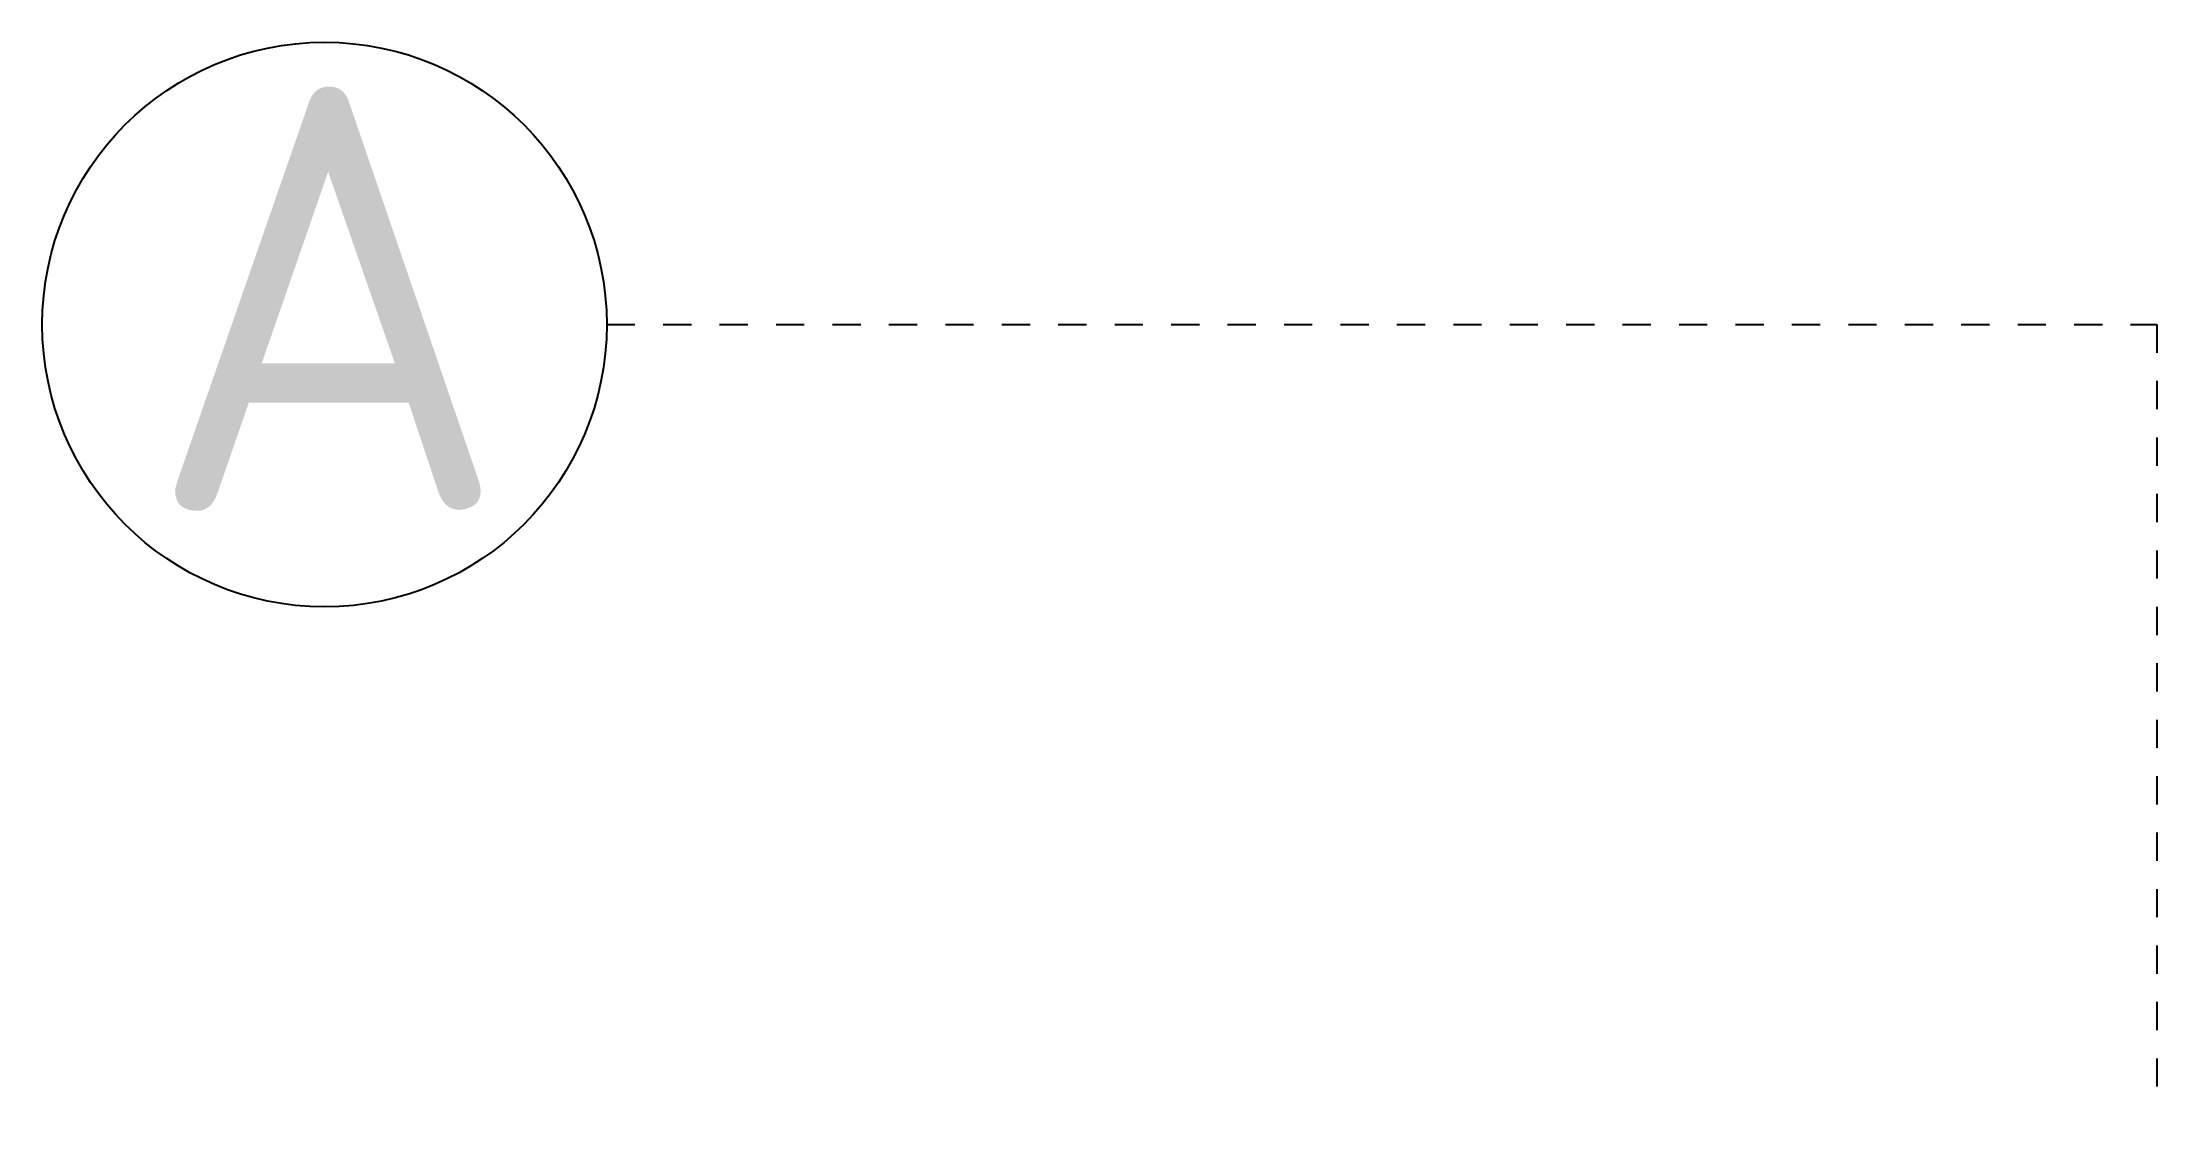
# Model space of a CAD drawing. Extents: x -7.49 to 0, y 0 to 3.79.
import ezdxf

# ---------------------------------------------------------------- set-up
doc = ezdxf.new("R2010")
doc.units = 0
doc.header["$LTSCALE"] = 0.2
doc.linetypes.add('HIDDENX2', pattern=[0.75, 0.5, -0.25])
doc.styles.add('NLCS-ISO', font='NLCS-ISO.ttf')

msp = doc.modelspace()

# ---------------------------------------------------------------- linework, layer by layer
at = {"linetype": 'HIDDENX2'}
for p, q in [((-5.4924, 2.7853), (0, 2.7853)), ((0, 2.7853), (0, 0))]:
    msp.add_line(p, q, dxfattribs=at)
msp.add_circle((-6.4924, 2.7853), 1)

# ---------------------------------------------------------------- texts
at = {"style": 'NLCS-ISO'}
msp.add_text('A', height=1.5, dxfattribs=at).set_placement((-7.124, 2.1285))

doc.saveas('drawing.dxf')
